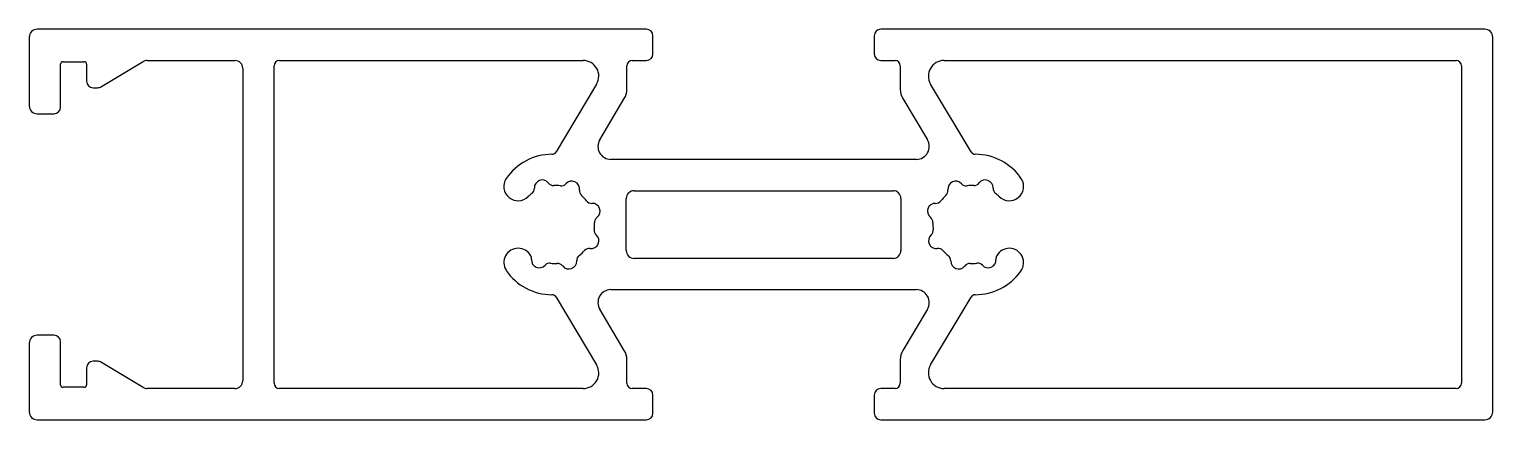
# Model space of a CAD drawing. Extents: x 803.5 to 859.7, y 1922.7 to 1937.7.
import ezdxf

# ---------------------------------------------------------------- set-up
doc = ezdxf.new("R2010")
doc.units = 0
doc.layers.get('0').update_dxf_attribs({"linetype": 'CONTINUOUS'})

msp = doc.modelspace()

# ---------------------------------------------------------------- linework, layer by layer
for p, q in [((803.485, 1937.422, 22.906), (803.485, 1934.777, 22.906)), ((827.185, 1937.722, 22.906), (803.785, 1937.722, 22.906)), ((827.435, 1936.772, 22.906), (827.435, 1937.472, 22.906)), ((835.935, 1937.472, 22.906), (835.935, 1936.772, 22.906)), ((859.385, 1937.722, 22.906), (836.185, 1937.722, 22.906)), ((859.685, 1923.022, 22.906), (859.685, 1937.422, 22.906)), ((804.685, 1934.727, 22.906), (804.685, 1936.377, 22.906)), ((804.785, 1936.477, 22.906), (805.585, 1936.477, 22.906)), ((805.685, 1936.377, 22.906), (805.685, 1935.727, 22.906)), ((806.256, 1935.519, 22.906), (807.864, 1936.48, 22.906)), ((808.017, 1936.522, 22.906), (811.385, 1936.522, 22.906)), ((811.685, 1936.222, 22.906), (811.685, 1924.222, 22.906)), ((812.885, 1924.122, 22.906), (812.885, 1936.322, 22.906)), ((813.085, 1936.522, 22.906), (824.756, 1936.522, 22.906)), ((826.435, 1935.416, 22.906), (826.435, 1936.322, 22.906)), ((826.635, 1936.522, 22.906), (827.185, 1936.522, 22.906)), ((836.185, 1936.522, 22.906), (836.735, 1936.522, 22.906)), ((836.935, 1936.322, 22.906), (836.935, 1935.416, 22.906)), ((838.613, 1936.522, 22.906), (858.285, 1936.522, 22.906)), ((858.485, 1936.322, 22.906), (858.485, 1924.122, 22.906)), ((825.271, 1935.615, 22.906), (823.719, 1933.016, 22.906)), ((839.65, 1933.017, 22.906), (838.098, 1935.615, 22.906)), ((805.935, 1935.477, 22.906), (806.102, 1935.477, 22.906)), ((825.393, 1933.479, 22.906), (826.336, 1935.057, 22.906)), ((837.034, 1935.057, 22.906), (837.976, 1933.479, 22.906)), ((803.785, 1934.477, 22.906), (804.435, 1934.477, 22.906)), ((837.556, 1932.722, 22.906), (825.822, 1932.722, 22.906)), ((826.412, 1929.222, 22.906), (826.412, 1931.222, 22.906)), ((826.712, 1931.522, 22.906), (836.657, 1931.522, 22.906)), ((836.957, 1931.222, 22.906), (836.957, 1929.222, 22.906)), ((836.657, 1928.922, 22.906), (826.712, 1928.922, 22.906)), ((825.813, 1927.722, 22.906), (837.547, 1927.722, 22.906)), ((823.719, 1927.429, 22.906), (825.271, 1924.83, 22.906)), ((838.098, 1924.83, 22.906), (839.65, 1927.428, 22.906)), ((826.336, 1925.388, 22.906), (825.393, 1926.966, 22.906)), ((837.976, 1926.966, 22.906), (837.034, 1925.388, 22.906)), ((803.485, 1925.668, 22.906), (803.485, 1923.022, 22.906)), ((804.435, 1925.968, 22.906), (803.785, 1925.968, 22.906)), ((804.685, 1924.068, 22.906), (804.685, 1925.718, 22.906)), ((806.102, 1924.968, 22.906), (805.935, 1924.968, 22.906)), ((807.864, 1923.965, 22.906), (806.256, 1924.925, 22.906)), ((826.435, 1924.122, 22.906), (826.435, 1925.029, 22.906)), ((836.935, 1925.029, 22.906), (836.935, 1924.122, 22.906)), ((805.685, 1924.718, 22.906), (805.685, 1924.068, 22.906)), ((805.585, 1923.968, 22.906), (804.785, 1923.968, 22.906)), ((811.385, 1923.922, 22.906), (808.017, 1923.922, 22.906)), ((824.756, 1923.922, 22.906), (813.085, 1923.922, 22.906)), ((827.185, 1923.922, 22.906), (826.635, 1923.922, 22.906)), ((836.735, 1923.922, 22.906), (836.185, 1923.922, 22.906)), ((858.285, 1923.922, 22.906), (838.613, 1923.922, 22.906)), ((827.435, 1922.972, 22.906), (827.435, 1923.672, 22.906)), ((835.935, 1923.672, 22.906), (835.935, 1922.972, 22.906)), ((803.785, 1922.722, 22.906), (827.185, 1922.722, 22.906)), ((836.185, 1922.722, 22.906), (859.385, 1922.722, 22.906))]:
    msp.add_line(p, q)
for centre, radius, start, end in [((803.785, 1937.422, 22.906), 0.3, 90, 180), ((827.185, 1937.472, 22.906), 0.25, 0, 90), ((836.185, 1937.472, 22.906), 0.25, 90, 180), ((859.385, 1937.422, 22.906), 0.3, 0, 90), ((827.185, 1936.772, 22.906), 0.25, 270, 0), ((836.185, 1936.772, 22.906), 0.25, 180, 270), ((804.785, 1936.377, 22.906), 0.1, 90, 180), ((805.585, 1936.377, 22.906), 0.1, 0, 90), ((808.017, 1936.222, 22.906), 0.3, 90, 120.8526), ((811.385, 1936.222, 22.906), 0.3, 0, 90), ((813.085, 1936.322, 22.906), 0.2, 90, 180), ((824.756, 1935.922, 22.906), 0.6, 329.1474, 90), ((826.635, 1936.322, 22.906), 0.2, 90, 180), ((836.735, 1936.322, 22.906), 0.2, 0, 90), ((838.613, 1935.922, 22.906), 0.6, 90, 210.8526), ((858.285, 1936.322, 22.906), 0.2, 0, 90), ((805.935, 1935.727, 22.906), 0.25, 180, 270), ((806.102, 1935.777, 22.906), 0.3, 270, 300.8526), ((825.735, 1935.416, 22.906), 0.7, 329.1474, 360), ((837.635, 1935.416, 22.906), 0.7, 180, 210.8526), ((803.785, 1934.777, 22.906), 0.3, 180, 270), ((804.435, 1934.727, 22.906), 0.25, 270, 360), ((825.822, 1933.222, 22.906), 0.5, 149.1474, 270), ((837.547, 1933.222, 22.906), 0.5, 271.0636, 30.8469), ((823.561, 1930.786, 22.906), 2.133, 90.0929, 145.7067), ((823.547, 1933.119, 22.906), 0.2, 272.899, 329.1474), ((839.822, 1933.119, 22.906), 0.2, 210.8526, 267.2882), ((839.816, 1930.786, 22.906), 2.133, 33.6901, 90.1029), ((822.259, 1931.686, 22.906), 0.55, 146.7325, 314.4373), ((822.631, 1931.613, 22.906), 0.25, 307.3913, 1.9955), ((823.181, 1931.632, 22.906), 0.3, 38.0045, 181.9955), ((823.614, 1931.971, 22.906), 0.25, 218.0045, 272.6087), ((823.694, 1930.222, 22.906), 1.5, 82.8385, 92.6087), ((823.912, 1931.959, 22.906), 0.25, 262.8385, 317.4428), ((824.317, 1931.587, 22.906), 0.3, 353.4517, 137.4428), ((839.061, 1931.587, 22.906), 0.3, 42.5572, 186.5483), ((839.466, 1931.959, 22.906), 0.25, 222.5572, 277.1615), ((839.685, 1930.222, 22.906), 1.5, 87.3913, 97.1615), ((839.764, 1931.971, 22.906), 0.25, 267.3913, 321.9955), ((840.198, 1931.632, 22.906), 0.3, 358.0045, 141.9955), ((840.747, 1931.613, 22.906), 0.25, 178.0045, 232.6087), ((841.12, 1931.686, 22.906), 0.55, 225.5627, 30.9918), ((823.694, 1930.222, 22.906), 1.5, 127.3913, 134.4373), ((824.864, 1931.524, 22.906), 0.25, 173.4517, 228.0559), ((823.694, 1930.222, 22.906), 1.5, 37.3913, 48.0559), ((825.084, 1931.285, 22.906), 0.25, 217.3913, 271.9955), ((825.103, 1930.735, 22.906), 0.3, 308.0045, 91.9955), ((826.712, 1931.222, 22.906), 0.3, 90, 180), ((836.657, 1931.222, 22.906), 0.3, 0, 90), ((838.275, 1930.735, 22.906), 0.3, 88.0045, 231.9955), ((838.294, 1931.285, 22.906), 0.25, 268.0045, 322.6087), ((839.685, 1930.222, 22.906), 1.5, 131.9441, 142.6087), ((838.515, 1931.524, 22.906), 0.25, 311.9441, 6.5483), ((839.685, 1930.222, 22.906), 1.5, 45.5627, 52.6087), ((825.442, 1930.302, 22.906), 0.25, 128.0045, 182.6087), ((837.936, 1930.302, 22.906), 0.25, 357.3913, 51.9955), ((825.43, 1930.004, 22.906), 0.25, 172.8385, 227.4428), ((823.694, 1930.222, 22.906), 1.5, 352.8385, 2.6087), ((837.948, 1930.004, 22.906), 0.25, 312.5572, 7.1615), ((839.685, 1930.222, 22.906), 1.5, 177.3913, 187.1615), ((825.058, 1929.599, 22.906), 0.3, 263.4517, 47.4428), ((838.32, 1929.599, 22.906), 0.3, 132.5572, 276.5483), ((822.259, 1928.759, 22.906), 0.55, 28.4767, 212.6998), ((822.522, 1928.902, 22.906), 0.25, 355.4455, 28.4767), ((823.071, 1928.858, 22.906), 0.3, 175.4455, 317.4428), ((824.207, 1928.813, 22.906), 0.3, 218.0045, 1.9955), ((824.757, 1928.832, 22.906), 0.25, 127.3913, 181.9955), ((823.694, 1930.222, 22.906), 1.5, 307.3913, 318.0559), ((824.996, 1929.053, 22.906), 0.25, 83.4517, 138.0559), ((826.712, 1929.222, 22.906), 0.3, 180, 270), ((836.657, 1929.222, 22.906), 0.3, 270, 0), ((838.383, 1929.053, 22.906), 0.25, 41.9441, 96.5483), ((839.685, 1930.222, 22.906), 1.5, 221.9441, 232.6087), ((838.622, 1928.832, 22.906), 0.25, 358.0045, 52.6087), ((839.172, 1928.813, 22.906), 0.3, 178.0045, 321.9955), ((840.308, 1928.858, 22.906), 0.3, 222.5572, 4.5545), ((840.856, 1928.902, 22.906), 0.25, 151.5233, 184.5545), ((841.12, 1928.759, 22.906), 0.55, 323.4389, 151.5233), ((823.561, 1929.658, 22.906), 2.132, 214.138, 269.9102), ((823.476, 1928.486, 22.906), 0.25, 82.8385, 137.4428), ((823.694, 1930.222, 22.906), 1.5, 262.8385, 272.6087), ((823.774, 1928.474, 22.906), 0.25, 38.0045, 92.6087), ((839.605, 1928.474, 22.906), 0.25, 87.3913, 141.9955), ((839.685, 1930.222, 22.906), 1.5, 267.3913, 277.1615), ((839.82, 1929.653, 22.906), 2.128, 269.7963, 324.9454), ((839.903, 1928.486, 22.906), 0.25, 42.5572, 97.1615), ((825.822, 1927.222, 22.906), 0.5, 91.0636, 210.8469), ((837.547, 1927.222, 22.906), 0.5, 329.1474, 90), ((823.547, 1927.326, 22.906), 0.2, 30.8526, 87.101), ((839.822, 1927.326, 22.906), 0.2, 92.7118, 149.1474), ((803.785, 1925.668, 22.906), 0.3, 90, 180), ((804.435, 1925.718, 22.906), 0.25, 0, 90), ((805.935, 1924.718, 22.906), 0.25, 90, 180), ((806.102, 1924.668, 22.906), 0.3, 59.1474, 90), ((825.735, 1925.029, 22.906), 0.7, 0, 30.8526), ((837.635, 1925.029, 22.906), 0.7, 149.1474, 180), ((824.756, 1924.522, 22.906), 0.6, 270, 30.8526), ((838.613, 1924.522, 22.906), 0.6, 149.1474, 270), ((804.785, 1924.068, 22.906), 0.1, 180, 270), ((805.585, 1924.068, 22.906), 0.1, 270, 0), ((808.017, 1924.222, 22.906), 0.3, 239.1474, 270), ((811.385, 1924.222, 22.906), 0.3, 270, 0), ((813.085, 1924.122, 22.906), 0.2, 180, 270), ((826.635, 1924.122, 22.906), 0.2, 180, 270), ((827.185, 1923.672, 22.906), 0.25, 0, 90), ((836.185, 1923.672, 22.906), 0.25, 90, 180), ((836.735, 1924.122, 22.906), 0.2, 270, 0), ((858.285, 1924.122, 22.906), 0.2, 270, 360), ((803.785, 1923.022, 22.906), 0.3, 180, 270), ((827.185, 1922.972, 22.906), 0.25, 270, 0), ((836.185, 1922.972, 22.906), 0.25, 180, 270), ((859.385, 1923.022, 22.906), 0.3, 270, 360)]:
    msp.add_arc(centre, radius, start, end)

doc.saveas('drawing.dxf')
